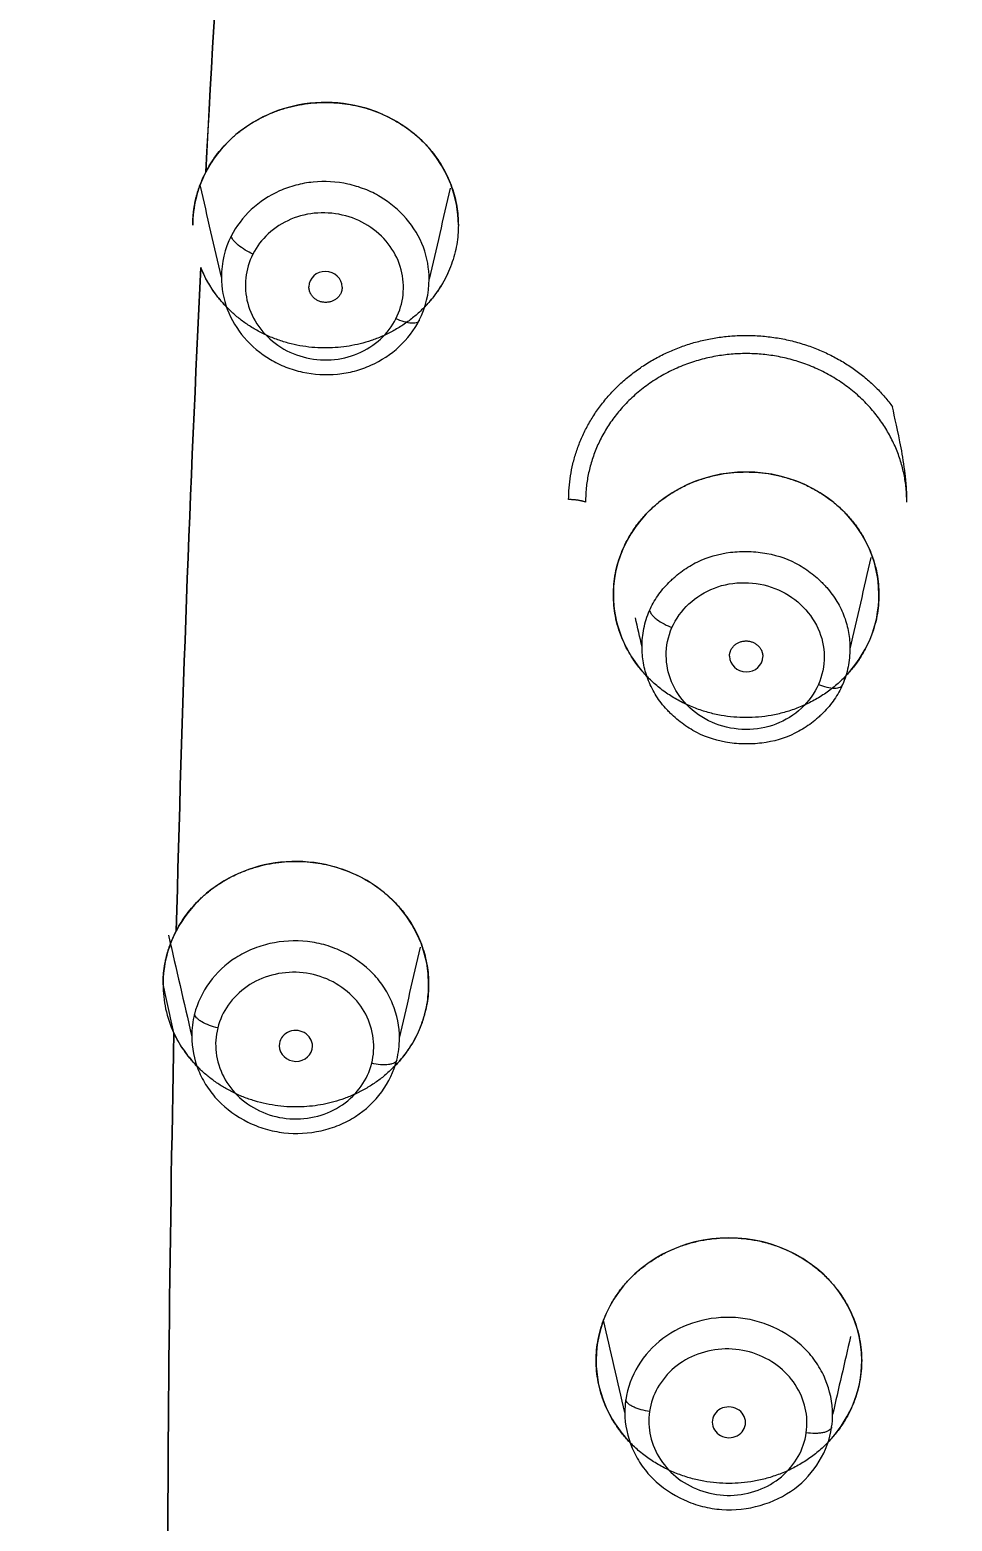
# Model space of a CAD drawing. Header units: millimetres. Extents: x 8883 to 11259, y -10160 to -6800.
# Drawn here: x 9689.67 to 9700.75, y -8371.86 to -8353.95 of the extents above; entities that cross this region are included whole.
import ezdxf

# ---------------------------------------------------------------- set-up
doc = ezdxf.new("R2010")
doc.units = ezdxf.units.MM
doc.layers.add('DIM', color=5, linetype='Continuous', lineweight=13)
doc.styles.add('ARIAL', font='arial.ttf')
doc.dimstyles.get("Standard").update_dxf_attribs({"dimtxt": 15, "dimasz": 15, "dimexe": 0.18, "dimexo": 0.0625, "dimgap": 4, "dimtad": 0, "dimdec": 1, "dimdsep": 46, "dimtxsty": 'ARIAL', "dimcen": 0, "dimclrd": 5, "dimclre": 5, "dimclrt": 5, "dimadec": 0, "dimazin": 0, "dimtfac": 1, "dimtdec": 1, "dimtofl": 0, "dimtmove": 0, "dimatfit": 3, "dimfxl": 1, "dimtolj": 1, "dimtzin": 0, "dimarcsym": 0})

# ---------------------------------------------------------------- blocks, each defined once
blk = doc.blocks.new('*D181')
at = {"layer": 'Defpoints', "color": 0, "transparency": 16777216}
for p in [(9790.112, -8262.466), (9790.112, -8375.129), (9680.114, -8375.98)]:
    blk.add_point(p, dxfattribs=at)
at = {"layer": 'DIM', "color": 5, "lineweight": -2, "transparency": 16777216}
for p, q in [((9680.114, -8375.917), (9680.114, -8262.286)), ((9790.112, -8375.067), (9790.112, -8262.286)), ((9698.114, -8262.466), (9711.106, -8262.466)), ((9772.112, -8262.466), (9759.12, -8262.466))]:
    blk.add_line(p, q, dxfattribs=at)
at = {"layer": 'DIM', "color": 5, "transparency": 16777216}
for points in [[(9698.114, -8259.466), (9698.114, -8265.466), (9680.114, -8262.466)], [(9772.112, -8259.466), (9772.112, -8265.466), (9790.112, -8262.466)]]:
    blk.add_solid(points, dxfattribs=at)
at = {"layer": 'DIM', "color": 5, "transparency": 16777216, "insert": (9735.113, -8262.466), "char_height": 18, "attachment_point": 5, "style": 'ARIAL'}
blk.add_mtext('\\A1;110', dxfattribs=at)
blk = doc.blocks.new('*D185')
at = {"layer": 'Defpoints', "color": 0, "transparency": 16777216}
for p in [(9678.596, -7626.145), (9989.37, -9683.127), (10114.894, -9683.127)]:
    blk.add_point(p, dxfattribs=at)
at = {"layer": 'DIM', "color": 5, "lineweight": -2, "transparency": 16777216}
for p, q in [((9678.658, -7626.145), (10115.074, -7626.145)), ((10114.894, -7644.145), (10114.894, -8614.508)), ((10114.894, -9665.127), (10114.894, -8694.764)), ((9989.433, -9683.127), (10115.074, -9683.127))]:
    blk.add_line(p, q, dxfattribs=at)
at = {"layer": 'DIM', "color": 5, "transparency": 16777216}
for points in [[(10111.894, -7644.145), (10117.894, -7644.145), (10114.894, -7626.145)], [(10111.894, -9665.127), (10117.894, -9665.127), (10114.894, -9683.127)]]:
    blk.add_solid(points, dxfattribs=at)
at = {"layer": 'DIM', "color": 5, "transparency": 16777216, "insert": (10114.894, -8654.636), "char_height": 18, "attachment_point": 5, "rotation": 90, "style": 'ARIAL'}
blk.add_mtext('\\A1;(2280)', dxfattribs=at)

msp = doc.modelspace()

# ---------------------------------------------------------------- linework, layer by layer
at = {"linetype": 'Continuous', "lineweight": 18}
for centre, major_axis, ratio, start_param, end_param in [((9693.227, -8356.298), (1.595, 0), 0.924527, 0.000029, 2.694844), ((9693.227, -8357.039), (-0.199, 0.019), 0.930143, 3.230305, 6.371895), ((9698.279, -8360.737), (1.595, 0), 0.924527, 0, 3.141593), ((9698.279, -8360.737), (1.595, 0), 0.924527, 3.141593, 3.849531), ((9698.279, -8360.737), (1.595, 0), 0.924527, 5.545598, 6.283185), ((9698.279, -8361.478), (-0.199, 0.017), 0.928791, 0.07728, 3.218868), ((9692.87, -8365.415), (1.595, 0), 0.924527, 0.000013, 2.690667), ((9692.87, -8366.156), (-0.199, 0.019), 0.927073, 3.22922, 6.370813), ((9692.87, -8366.156), (-0.199, 0.019), 0.927073, 0.087628, 3.22922), ((9698.072, -8369.936), (1.595, 0), 0.924527, 0, 3.141593), ((9698.072, -8369.936), (1.595, 0), 0.924527, 3.141593, 3.864601), ((9698.072, -8369.936), (1.595, 0), 0.924527, 5.529547, 6.283185), ((9698.072, -8370.677), (-0.199, 0.016), 0.925665, 3.217714, 6.359307), ((9698.072, -8370.677), (-0.199, 0.016), 0.925665, 0.076121, 3.217714)]:
    msp.add_ellipse(centre, major_axis=major_axis, ratio=ratio, start_param=start_param, end_param=end_param, dxfattribs=at)
for points, knots in [([(9683.8, -8402.468), (9683.235, -8394.901), (9682.877, -8387.329), (9682.631, -8372.184), (9682.743, -8364.61), (9683.302, -8353.257), (9683.617, -8348.527), (9684.039, -8343.801), (9684.216, -8341.911), (9684.309, -8340.966), (9684.503, -8339.076), (9684.604, -8338.132), (9684.762, -8336.716), (9684.815, -8336.244), (9684.897, -8335.536), (9684.925, -8335.3), (9684.98, -8334.829), (9685.008, -8334.593), (9685.064, -8334.121), (9685.093, -8333.886), (9685.152, -8333.416), (9685.182, -8333.181), (9685.248, -8332.713), (9685.282, -8332.48), (9685.357, -8332.015), (9685.397, -8331.783), (9685.484, -8331.32), (9685.53, -8331.09), (9685.632, -8330.631), (9685.686, -8330.402), (9685.863, -8329.717), (9685.998, -8329.263), (9686.231, -8328.588), (9686.313, -8328.364), (9686.489, -8327.919), (9686.676, -8327.478), (9686.885, -8327.045), (9687.106, -8326.619), (9687.223, -8326.409), (9687.592, -8325.789), (9687.863, -8325.389), (9688.459, -8324.625), (9688.785, -8324.259), (9689.311, -8323.746), (9689.493, -8323.58), (9689.868, -8323.262), (9690.255, -8322.955), (9690.663, -8322.673), (9691.08, -8322.404), (9691.294, -8322.276), (9691.947, -8321.908), (9692.399, -8321.687), (9693.327, -8321.289), (9693.804, -8321.111), (9694.53, -8320.873), (9694.773, -8320.799), (9695.263, -8320.66), (9695.509, -8320.595), (9696.251, -8320.414), (9696.751, -8320.31), (9698.263, -8320.04), (9699.289, -8319.915), (9700.321, -8319.824)], [0, 0, 0, 0, 0.25, 0.25, 0.5, 0.5, 0.625, 0.65625, 0.65625, 0.6875, 0.6875, 0.71875, 0.71875, 0.734375, 0.734375, 0.742187, 0.742187, 0.75, 0.75, 0.757812, 0.757812, 0.765625, 0.765625, 0.773437, 0.773437, 0.78125, 0.78125, 0.789062, 0.789062, 0.796875, 0.796875, 0.8125, 0.8125, 0.820312, 0.820312, 0.828125, 0.835937, 0.835937, 0.84375, 0.84375, 0.859375, 0.859375, 0.875, 0.875, 0.882813, 0.882813, 0.890625, 0.898438, 0.898438, 0.90625, 0.90625, 0.921875, 0.921875, 0.9375, 0.9375, 0.945313, 0.945313, 0.953125, 0.953125, 0.96875, 0.96875, 1, 1, 1, 1]), ([(9700.321, -8319.822), (9699.804, -8319.866), (9699.288, -8319.921), (9698.257, -8320.053), (9697.615, -8320.152), (9696.974, -8320.273), (9696.718, -8320.324), (9696.59, -8320.35), (9696.206, -8320.432), (9695.951, -8320.49), (9695.191, -8320.679), (9694.691, -8320.821), (9693.71, -8321.146), (9693.227, -8321.328), (9692.52, -8321.638), (9692.287, -8321.747), (9691.941, -8321.921), (9691.827, -8321.981), (9691.599, -8322.104), (9691.486, -8322.167), (9691.15, -8322.361), (9690.932, -8322.497), (9690.507, -8322.78), (9690.301, -8322.927), (9689.7, -8323.389), (9689.231, -8323.803), (9688.799, -8324.258), (9688.63, -8324.443), (9688.546, -8324.538), (9688.302, -8324.825), (9688.145, -8325.022), (9687.922, -8325.323), (9687.849, -8325.425), (9687.708, -8325.629), (9687.639, -8325.732), (9687.438, -8326.044), (9687.312, -8326.255), (9686.951, -8326.9), (9686.736, -8327.343), (9686.448, -8328.019), (9686.358, -8328.247), (9686.189, -8328.704), (9686.031, -8329.165), (9685.894, -8329.629), (9685.765, -8330.094), (9685.705, -8330.326), (9685.538, -8331.024), (9685.443, -8331.489), (9685.322, -8332.188), (9685.285, -8332.422), (9685.218, -8332.889), (9685.187, -8333.123), (9685.143, -8333.474), (9685.129, -8333.591), (9685.1, -8333.825), (9685.086, -8333.942), (9685.044, -8334.293), (9685.016, -8334.526), (9684.933, -8335.228), (9684.879, -8335.696), (9684.771, -8336.632), (9684.719, -8337.1), (9684.564, -8338.505), (9684.465, -8339.441), (9684.179, -8342.252), (9684.005, -8344.127), (9683.689, -8347.878), (9683.547, -8349.755), (9683.298, -8353.512), (9683.081, -8357.27), (9682.892, -8361.974), (9682.814, -8364.799), (9682.77, -8366.683), (9682.752, -8367.626), (9682.709, -8370.453), (9682.696, -8372.34), (9682.7, -8376.111), (9682.717, -8377.997), (9682.781, -8381.767), (9682.827, -8383.651), (9682.949, -8387.418), (9683.023, -8389.301), (9683.288, -8394.947), (9683.519, -8398.709), (9683.8, -8402.468)], [0, 0, 0, 0, 0.015625, 0.015625, 0.03125, 0.035156, 0.035156, 0.039063, 0.039063, 0.046875, 0.046875, 0.0625, 0.0625, 0.078125, 0.078125, 0.085938, 0.085938, 0.089844, 0.089844, 0.09375, 0.09375, 0.101563, 0.101563, 0.109375, 0.109375, 0.125, 0.128906, 0.128906, 0.132813, 0.132813, 0.140625, 0.140625, 0.144531, 0.144531, 0.148437, 0.148437, 0.15625, 0.15625, 0.171875, 0.171875, 0.179687, 0.179687, 0.1875, 0.195312, 0.195312, 0.203125, 0.203125, 0.21875, 0.21875, 0.226562, 0.226562, 0.234375, 0.234375, 0.238281, 0.238281, 0.242187, 0.242187, 0.25, 0.25, 0.265625, 0.265625, 0.28125, 0.28125, 0.3125, 0.3125, 0.375, 0.375, 0.4375, 0.4375, 0.5, 0.5625, 0.59375, 0.59375, 0.625, 0.625, 0.6875, 0.6875, 0.75, 0.75, 0.8125, 0.8125, 0.875, 0.875, 1, 1, 1, 1]), ([(9691.631, -8356.299), (9691.631, -8356.292), (9691.632, -8356.279), (9691.632, -8356.26), (9691.633, -8356.241), (9691.634, -8356.222), (9691.635, -8356.204), (9691.636, -8356.185), (9691.638, -8356.166), (9691.64, -8356.147), (9691.642, -8356.128), (9691.644, -8356.11), (9691.647, -8356.091), (9691.65, -8356.073), (9691.653, -8356.054), (9691.657, -8356.036), (9691.66, -8356.017), (9691.664, -8355.999), (9691.668, -8355.981), (9691.673, -8355.962), (9691.678, -8355.944), (9691.683, -8355.926), (9691.688, -8355.908), (9691.693, -8355.89), (9691.699, -8355.872), (9691.705, -8355.854), (9691.711, -8355.836), (9691.718, -8355.819), (9691.725, -8355.801), (9691.732, -8355.783), (9691.739, -8355.766), (9691.746, -8355.748), (9691.754, -8355.731), (9691.762, -8355.713), (9691.771, -8355.696), (9691.779, -8355.678), (9691.785, -8355.667), (9691.788, -8355.661)], [0, 0, 0, 0, 0.029032, 0.057987, 0.086869, 0.115683, 0.144432, 0.173122, 0.201757, 0.230342, 0.25888, 0.287378, 0.315838, 0.344267, 0.372668, 0.401046, 0.429407, 0.457754, 0.486092, 0.514427, 0.542762, 0.571102, 0.599453, 0.627818, 0.656202, 0.684611, 0.713048, 0.741518, 0.770027, 0.798578, 0.827175, 0.855825, 0.88453, 0.913296, 0.942126, 0.971026, 1, 1, 1, 1]), ([(9691.788, -8355.661), (9691.737, -8355.76), (9691.697, -8355.865), (9691.645, -8356.079), (9691.631, -8356.189), (9691.631, -8356.299)], [0, 0, 0, 0, 0.5, 0.5, 1, 1, 1, 1]), ([(9692.354, -8356.645), (9692.324, -8356.632), (9692.261, -8356.599), (9692.187, -8356.547), (9692.143, -8356.506), (9692.109, -8356.466), (9692.097, -8356.441), (9692.094, -8356.428)], [0, 0, 0, 0, 0.250096, 0.500191, 0.625239, 0.750287, 1, 1, 1, 1]), ([(9691.726, -8356.807), (9691.758, -8356.886), (9691.797, -8356.964), (9691.892, -8357.114), (9691.948, -8357.185), (9692.019, -8357.262), (9692.028, -8357.271), (9692.036, -8357.28)], [0, 0, 0, 0, 0.468713, 0.468713, 0.937427, 0.937427, 1, 1, 1, 1]), ([(9694.421, -8357.277), (9694.433, -8357.264), (9694.444, -8357.252), (9694.518, -8357.171), (9694.572, -8357.099), (9694.664, -8356.949), (9694.702, -8356.872), (9694.732, -8356.792)], [0, 0, 0, 0, 0.085924, 0.085924, 0.542962, 0.542962, 1, 1, 1, 1]), ([(9691.976, -8356.922), (9691.976, -8357.053), (9692, -8357.183), (9692.093, -8357.43), (9692.162, -8357.546), (9692.338, -8357.751), (9692.445, -8357.84), (9692.623, -8357.946), (9692.685, -8357.977), (9692.815, -8358.027), (9692.882, -8358.047), (9693.088, -8358.091), (9693.231, -8358.1), (9693.44, -8358.08), (9693.509, -8358.067), (9693.644, -8358.032), (9693.709, -8358.009), (9693.898, -8357.924), (9694.013, -8357.848), (9694.211, -8357.664), (9694.293, -8357.557), (9694.353, -8357.439)], [0, 0, 0, 0, 0.125, 0.125, 0.25, 0.25, 0.375, 0.375, 0.4375, 0.4375, 0.5, 0.5, 0.625, 0.625, 0.6875, 0.6875, 0.75, 0.75, 0.875, 0.875, 1, 1, 1, 1]), ([(9694.353, -8357.439), (9694.35, -8357.451), (9694.338, -8357.466), (9694.3, -8357.476), (9694.251, -8357.477), (9694.171, -8357.461), (9694.103, -8357.435), (9694.072, -8357.421)], [0, 0, 0, 0, 0.249715, 0.374762, 0.49981, 0.749905, 1, 1, 1, 1]), ([(9700.209, -8359.624), (9700.209, -8359.587), (9700.212, -8359.571), (9700.209, -8359.515), (9700.207, -8359.486), (9700.201, -8359.399), (9700.196, -8359.343), (9700.176, -8359.176), (9700.159, -8359.07), (9700.103, -8358.774), (9700.061, -8358.604), (9700.038, -8358.479)], [0, 0, 0, 0, 0.062355, 0.062355, 0.12471, 0.12471, 0.249697, 0.249697, 0.499807, 0.499807, 1, 1, 1, 1]), ([(9697.118, -8360.926), (9697.145, -8360.866), (9697.178, -8360.807), (9697.256, -8360.694), (9697.301, -8360.64), (9697.364, -8360.576), (9697.377, -8360.564), (9697.404, -8360.539), (9697.444, -8360.504), (9697.541, -8360.427), (9697.748, -8360.303), (9697.981, -8360.235), (9698.181, -8360.218), (9698.236, -8360.217), (9698.274, -8360.217), (9698.293, -8360.217), (9698.386, -8360.22), (9698.604, -8360.242), (9698.863, -8360.337), (9699.065, -8360.476), (9699.145, -8360.547), (9699.185, -8360.585), (9699.197, -8360.598), (9699.222, -8360.624), (9699.235, -8360.637), (9699.293, -8360.704), (9699.335, -8360.761), (9699.405, -8360.878), (9699.435, -8360.939), (9699.481, -8361.063), (9699.498, -8361.127), (9699.52, -8361.255), (9699.525, -8361.32), (9699.525, -8361.385)], [0, 0, 0, 0, 0.0625, 0.0625, 0.125, 0.125, 0.140625, 0.140625, 0.15625, 0.1875, 0.25, 0.375, 0.40625, 0.421875, 0.421875, 0.4375, 0.4375, 0.5, 0.625, 0.6875, 0.71875, 0.71875, 0.734375, 0.734375, 0.75, 0.75, 0.8125, 0.8125, 0.875, 0.875, 0.9375, 0.9375, 1, 1, 1, 1]), ([(9697.12, -8360.927), (9697.123, -8360.941), (9697.135, -8360.965), (9697.17, -8361.003), (9697.216, -8361.042), (9697.292, -8361.09), (9697.357, -8361.12), (9697.388, -8361.132)], [0, 0, 0, 0, 0.249805, 0.374837, 0.49987, 0.749935, 1, 1, 1, 1]), ([(9699.436, -8361.819), (9699.409, -8361.879), (9699.376, -8361.938), (9699.299, -8362.051), (9699.254, -8362.105), (9699.191, -8362.168), (9699.178, -8362.181), (9699.152, -8362.205), (9699.112, -8362.241), (9699.015, -8362.317), (9698.809, -8362.442), (9698.577, -8362.511), (9698.378, -8362.527), (9698.322, -8362.529), (9698.285, -8362.529), (9698.266, -8362.529), (9698.172, -8362.527), (9697.955, -8362.505), (9697.695, -8362.411), (9697.493, -8362.273), (9697.412, -8362.201), (9697.373, -8362.164), (9697.36, -8362.151), (9697.335, -8362.125), (9697.322, -8362.112), (9697.263, -8362.045), (9697.221, -8361.988), (9697.15, -8361.871), (9697.121, -8361.81), (9697.074, -8361.685), (9697.057, -8361.621), (9697.034, -8361.492), (9697.028, -8361.427), (9697.028, -8361.362)], [0, 0, 0, 0, 0.0625, 0.0625, 0.125, 0.125, 0.140625, 0.140625, 0.15625, 0.1875, 0.25, 0.375, 0.40625, 0.421875, 0.421875, 0.4375, 0.4375, 0.5, 0.625, 0.6875, 0.71875, 0.71875, 0.734375, 0.734375, 0.75, 0.75, 0.8125, 0.8125, 0.875, 0.875, 0.9375, 0.9375, 1, 1, 1, 1]), ([(9699.525, -8361.385), (9699.525, -8361.458), (9699.518, -8361.532), (9699.489, -8361.677), (9699.466, -8361.749), (9699.436, -8361.819)], [0, 0, 0, 0, 0.5, 0.5, 1, 1, 1, 1]), ([(9699.147, -8361.815), (9699.101, -8361.921), (9698.96, -8362.116), (9698.647, -8362.312), (9698.275, -8362.377), (9697.901, -8362.309), (9697.585, -8362.109), (9697.434, -8361.903), (9697.383, -8361.784), (9697.378, -8361.772)], [0, 0, 0, 0, 0.163753, 0.327506, 0.49126, 0.655013, 0.818766, 0.982519, 1, 1, 1, 1]), ([(9699.147, -8361.815), (9699.179, -8361.828), (9699.248, -8361.85), (9699.33, -8361.861), (9699.38, -8361.857), (9699.418, -8361.846), (9699.431, -8361.83), (9699.434, -8361.818)], [0, 0, 0, 0, 0.250067, 0.500134, 0.625168, 0.750201, 1, 1, 1, 1]), ([(9691.275, -8365.415), (9691.275, -8365.409), (9691.275, -8365.396), (9691.276, -8365.376), (9691.276, -8365.357), (9691.277, -8365.338), (9691.278, -8365.319), (9691.28, -8365.3), (9691.281, -8365.281), (9691.283, -8365.262), (9691.286, -8365.243), (9691.288, -8365.224), (9691.291, -8365.206), (9691.294, -8365.187), (9691.297, -8365.168), (9691.301, -8365.15), (9691.304, -8365.131), (9691.308, -8365.113), (9691.313, -8365.094), (9691.317, -8365.076), (9691.322, -8365.057), (9691.327, -8365.039), (9691.333, -8365.021), (9691.338, -8365.003), (9691.344, -8364.985), (9691.35, -8364.967), (9691.356, -8364.949), (9691.363, -8364.931), (9691.37, -8364.913), (9691.377, -8364.895), (9691.385, -8364.877), (9691.392, -8364.86), (9691.4, -8364.842), (9691.408, -8364.824), (9691.417, -8364.807), (9691.425, -8364.789), (9691.431, -8364.778), (9691.434, -8364.772)], [0, 0, 0, 0, 0.029044, 0.058008, 0.086898, 0.115718, 0.144473, 0.173166, 0.201804, 0.23039, 0.258929, 0.287425, 0.315884, 0.344311, 0.372709, 0.401084, 0.429441, 0.457783, 0.486117, 0.514447, 0.542777, 0.571112, 0.599458, 0.627819, 0.656199, 0.684604, 0.713037, 0.741505, 0.770011, 0.79856, 0.827157, 0.855807, 0.884513, 0.913281, 0.942116, 0.97102, 1, 1, 1, 1]), ([(9691.434, -8364.772), (9691.382, -8364.872), (9691.342, -8364.977), (9691.289, -8365.193), (9691.275, -8365.304), (9691.275, -8365.415)], [0, 0, 0, 0, 0.5, 0.5, 1, 1, 1, 1]), ([(9694.115, -8366.064), (9694.114, -8365.923), (9694.086, -8365.782), (9694.006, -8365.585), (9693.973, -8365.521), (9693.895, -8365.4), (9693.849, -8365.343), (9693.799, -8365.29)], [0, 0, 0, 0, 0.5, 0.5, 0.75, 0.75, 1, 1, 1, 1]), ([(9691.275, -8365.415), (9691.275, -8365.514), (9691.285, -8365.614), (9691.327, -8365.81), (9691.36, -8365.907), (9691.404, -8366.001)], [0, 0, 0, 0, 0.5, 0.5, 1, 1, 1, 1]), ([(9694.062, -8366.396), (9694.08, -8366.377), (9694.098, -8366.358), (9694.174, -8366.271), (9694.225, -8366.2), (9694.314, -8366.053), (9694.351, -8365.977), (9694.409, -8365.82), (9694.43, -8365.74), (9694.459, -8365.578), (9694.465, -8365.496), (9694.465, -8365.415)], [0, 0, 0, 0, 0.067382, 0.067382, 0.300536, 0.300536, 0.533691, 0.533691, 0.766845, 0.766845, 1, 1, 1, 1]), ([(9691.932, -8365.94), (9691.9, -8365.932), (9691.831, -8365.912), (9691.752, -8365.875), (9691.704, -8365.843), (9691.667, -8365.81), (9691.654, -8365.788), (9691.652, -8365.775)], [0, 0, 0, 0, 0.250064, 0.500129, 0.625161, 0.750193, 1, 1, 1, 1]), ([(9691.404, -8366.001), (9691.44, -8366.077), (9691.483, -8366.152), (9691.58, -8366.286), (9691.631, -8366.347), (9691.687, -8366.404)], [0, 0, 0, 0, 0.531491, 0.531491, 1, 1, 1, 1]), ([(9691.62, -8366.038), (9691.62, -8366.178), (9691.648, -8366.319), (9691.728, -8366.517), (9691.761, -8366.58), (9691.84, -8366.701), (9691.885, -8366.758), (9692.037, -8366.916), (9692.159, -8367.004), (9692.36, -8367.104), (9692.43, -8367.132), (9692.574, -8367.174), (9692.649, -8367.19), (9692.874, -8367.215), (9693.028, -8367.207), (9693.248, -8367.158), (9693.32, -8367.135), (9693.458, -8367.078), (9693.524, -8367.044), (9693.709, -8366.925), (9693.816, -8366.823), (9693.986, -8366.592), (9694.048, -8366.462), (9694.083, -8366.326)], [0, 0, 0, 0, 0.125, 0.125, 0.1875, 0.1875, 0.25, 0.25, 0.375, 0.375, 0.4375, 0.4375, 0.5, 0.5, 0.625, 0.625, 0.6875, 0.6875, 0.75, 0.75, 0.875, 0.875, 1, 1, 1, 1]), ([(9694.083, -8366.326), (9694.08, -8366.339), (9694.066, -8366.356), (9694.026, -8366.373), (9693.973, -8366.384), (9693.887, -8366.385), (9693.815, -8366.373), (9693.781, -8366.365)], [0, 0, 0, 0, 0.249792, 0.374826, 0.499861, 0.749931, 1, 1, 1, 1]), ([(9697.119, -8370.547), (9697.086, -8370.543), (9697.034, -8370.532), (9696.967, -8370.511), (9696.923, -8370.492), (9696.885, -8370.471), (9696.857, -8370.449), (9696.839, -8370.427), (9696.834, -8370.414), (9696.832, -8370.407)], [0, 0, 0, 0, 0.250058, 0.375088, 0.500117, 0.625146, 0.750175, 0.875204, 1, 1, 1, 1])]:
    msp.add_open_spline(points, degree=3, knots=knots, dxfattribs=at)
for points in [[(9692.312, -8347.676), (9692.103, -8350.338), (9691.928, -8353), (9691.788, -8355.661)], [(9691.788, -8355.661), (9691.929, -8353), (9692.103, -8350.338), (9692.312, -8347.676)], [(9694.072, -8357.421), (9694.119, -8357.328), (9694.176, -8357.14), (9694.153, -8356.827), (9694.02, -8356.544), (9693.782, -8356.31), (9693.476, -8356.168), (9693.129, -8356.133), (9692.804, -8356.209), (9692.523, -8356.391), (9692.401, -8356.552), (9692.354, -8356.645)], [(9692.354, -8356.645), (9692.307, -8356.738), (9692.25, -8356.927), (9692.273, -8357.24), (9692.406, -8357.522), (9692.644, -8357.756), (9692.95, -8357.899), (9693.297, -8357.933), (9693.622, -8357.857), (9693.903, -8357.675), (9694.025, -8357.514), (9694.072, -8357.421)], [(9691.729, -8356.806), (9691.598, -8359.461), (9691.5, -8362.117), (9691.434, -8364.772)], [(9691.434, -8364.772), (9691.5, -8362.117), (9691.598, -8359.461), (9691.729, -8356.806)], [(9694.353, -8357.439), (9694.431, -8357.287), (9694.47, -8357.117), (9694.471, -8356.947)], [(9699.776, -8360.29), (9699.693, -8360.655), (9699.609, -8361.02), (9699.525, -8361.385)], [(9697.028, -8361.362), (9697.002, -8361.247), (9696.975, -8361.131), (9696.949, -8361.016)], [(9691.341, -8364.826), (9691.433, -8365.23), (9691.526, -8365.634), (9691.619, -8366.038)], [(9694.116, -8366.064), (9694.199, -8365.699), (9694.283, -8365.333), (9694.367, -8364.968)], [(9693.781, -8366.365), (9693.806, -8366.265), (9693.819, -8366.07), (9693.726, -8365.768), (9693.533, -8365.518), (9693.249, -8365.335), (9692.918, -8365.255), (9692.573, -8365.289), (9692.273, -8365.426), (9692.04, -8365.659), (9691.957, -8365.84), (9691.932, -8365.94)], [(9691.406, -8366), (9691.362, -8365.805), (9691.319, -8365.61), (9691.275, -8365.415)], [(9691.406, -8366), (9691.351, -8368.62), (9691.326, -8371.241), (9691.332, -8373.861)], [(9691.332, -8373.861), (9691.326, -8371.241), (9691.351, -8368.62), (9691.406, -8366)], [(9691.932, -8365.94), (9691.907, -8366.039), (9691.894, -8366.235), (9691.987, -8366.537), (9692.18, -8366.787), (9692.464, -8366.97), (9692.795, -8367.05), (9693.14, -8367.016), (9693.44, -8366.879), (9693.673, -8366.646), (9693.756, -8366.465), (9693.781, -8366.365)], [(9699.001, -8370.804), (9699.015, -8370.702), (9699.008, -8370.506), (9698.885, -8370.215), (9698.667, -8369.983), (9698.366, -8369.827), (9698.029, -8369.777), (9697.689, -8369.842), (9697.405, -8370.006), (9697.197, -8370.258), (9697.134, -8370.445), (9697.119, -8370.547)], [(9697.119, -8370.547), (9697.105, -8370.649), (9697.112, -8370.844), (9697.235, -8371.136), (9697.453, -8371.367), (9697.754, -8371.524), (9698.091, -8371.574), (9698.431, -8371.509), (9698.715, -8371.345), (9698.923, -8371.093), (9698.986, -8370.905), (9699.001, -8370.804)]]:
    msp.add_open_spline(points, degree=3, dxfattribs=at)
for points, weights, knots in [([(9691.788, -8355.661), (9692.338, -8354.599), (9693.58, -8354.86), (9694.822, -8355.121), (9694.822, -8356.298)], [1, 0.781525113352, 1, 0.781525113352, 1], [0, 0, 0, 0.5, 0.5, 1, 1, 1]), ([(9694.822, -8356.298), (9694.822, -8357.534), (9693.506, -8357.75), (9692.189, -8357.967), (9691.729, -8356.806)], [1, 0.766473292246, 1, 0.766468746637, 1], [0, 0, 0, 0.499997, 0.499997, 1, 1, 1]), ([(9693.426, -8357.042), (9693.426, -8357.119), (9693.309, -8357.226), (9693.144, -8357.224), (9693.027, -8357.114), (9693.027, -8357.037)], [0.997072288076, 0.923879489982, 0.923879489982, 0.923879489982, 0.923879489982, 1], [0, 0, 0, 0.25, 0.5, 0.75, 1, 1, 1]), ([(9696.147, -8359.594), (9696.147, -8358.14), (9697.648, -8357.71), (9699.15, -8357.28), (9700.038, -8358.479)], [1, 0.804944202602, 1, 0.804944202602, 1], [0, 0, 0, 0.5, 0.5, 1, 1, 1]), ([(9700.209, -8359.624), (9700.209, -8357.84), (9698.279, -8357.84), (9696.349, -8357.84), (9696.349, -8359.624)], [1, 0.70710678272, 1, 0.70710678272, 1], [0, 0, 0, 0.5, 0.5, 1, 1, 1]), ([(9696.684, -8360.737), (9696.684, -8359.262), (9698.279, -8359.262), (9699.874, -8359.262), (9699.874, -8360.737)], [1, 0.707106781187, 1, 0.707106781187, 1], [0, 0, 0, 0.5, 0.5, 1, 1, 1]), ([(9699.874, -8360.737), (9699.874, -8362.212), (9698.279, -8362.212), (9696.684, -8362.212), (9696.684, -8360.737)], [1, 0.707106781187, 1, 0.707106781187, 1], [0, 0, 0, 0.5, 0.5, 1, 1, 1]), ([(9698.079, -8361.476), (9698.079, -8361.399), (9698.197, -8361.291), (9698.362, -8361.293), (9698.479, -8361.403), (9698.479, -8361.48)], [1, 0.923879224606, 0.923879224606, 0.923879224606, 0.923880045685, 1], [0, 0, 0, 0.25, 0.500001, 0.750001, 1, 1, 1]), ([(9691.434, -8364.772), (9691.988, -8363.715), (9693.227, -8363.977), (9694.465, -8364.24), (9694.465, -8365.415)], [1, 0.782168634539, 1, 0.782168634538, 1], [0, 0, 0, 0.5, 0.5, 1, 1, 1]), ([(9694.465, -8365.415), (9694.465, -8366.616), (9693.193, -8366.859), (9691.921, -8367.102), (9691.406, -8366)], [1, 0.775429384447, 1, 0.775427448729, 1], [0, 0, 0, 0.499999, 0.499999, 1, 1, 1]), ([(9696.477, -8369.936), (9696.477, -8368.461), (9698.072, -8368.461), (9699.667, -8368.461), (9699.667, -8369.936)], [1, 0.707106781187, 1, 0.707106781187, 1], [0, 0, 0, 0.5, 0.5, 1, 1, 1]), ([(9699.667, -8369.936), (9699.667, -8371.411), (9698.072, -8371.411), (9696.477, -8371.411), (9696.477, -8369.936)], [1, 0.707106781187, 1, 0.707106781187, 1], [0, 0, 0, 0.5, 0.5, 1, 1, 1])]:
    msp.add_rational_spline(points, weights, degree=2, knots=knots, dxfattribs=at)
at = {"linetype": 'Continuous', "lineweight": 13}
for points, knots in [([(9694.471, -8356.947), (9694.471, -8356.817), (9694.448, -8356.686), (9694.355, -8356.438), (9694.285, -8356.322), (9694.109, -8356.116), (9694.003, -8356.027), (9693.825, -8355.921), (9693.762, -8355.89), (9693.632, -8355.84), (9693.565, -8355.82), (9693.359, -8355.775), (9693.216, -8355.767), (9693.007, -8355.787), (9692.938, -8355.8), (9692.803, -8355.835), (9692.738, -8355.858), (9692.549, -8355.943), (9692.434, -8356.019), (9692.236, -8356.203), (9692.154, -8356.31), (9692.094, -8356.428)], [0, 0, 0, 0, 0.125, 0.125, 0.25, 0.25, 0.375, 0.375, 0.4375, 0.4375, 0.5, 0.5, 0.625, 0.625, 0.6875, 0.6875, 0.75, 0.75, 0.875, 0.875, 1, 1, 1, 1]), ([(9697.388, -8361.132), (9697.434, -8361.025), (9697.575, -8360.831), (9697.887, -8360.634), (9698.26, -8360.57), (9698.634, -8360.638), (9698.95, -8360.838), (9699.165, -8361.131), (9699.24, -8361.478), (9699.194, -8361.709), (9699.147, -8361.815)], [0, 0, 0, 0, 0.125, 0.25, 0.375, 0.5, 0.625, 0.75, 0.875, 1, 1, 1, 1]), ([(9697.028, -8361.362), (9697.028, -8361.289), (9697.035, -8361.215), (9697.065, -8361.068), (9697.087, -8360.996), (9697.118, -8360.926)], [0, 0, 0, 0, 0.5, 0.5, 1, 1, 1, 1]), ([(9697.378, -8361.772), (9697.34, -8361.676), (9697.298, -8361.456), (9697.341, -8361.238), (9697.388, -8361.132)], [0, 0, 0, 0, 0.471808, 1, 1, 1, 1]), ([(9693.799, -8365.29), (9693.697, -8365.185), (9693.576, -8365.096), (9693.374, -8364.997), (9693.304, -8364.969), (9693.159, -8364.926), (9693.085, -8364.911), (9692.859, -8364.886), (9692.706, -8364.894), (9692.485, -8364.944), (9692.414, -8364.966), (9692.276, -8365.023), (9692.21, -8365.057), (9692.025, -8365.177), (9691.918, -8365.278), (9691.748, -8365.509), (9691.686, -8365.639), (9691.652, -8365.775)], [0, 0, 0, 0, 0.166667, 0.166667, 0.25, 0.25, 0.333333, 0.333333, 0.5, 0.5, 0.583333, 0.583333, 0.666667, 0.666667, 0.833333, 0.833333, 1, 1, 1, 1]), ([(9699.317, -8370.584), (9699.317, -8370.439), (9699.286, -8370.294), (9699.201, -8370.091), (9699.165, -8370.025), (9699.103, -8369.933), (9699.081, -8369.903), (9699.033, -8369.845), (9699.007, -8369.818), (9698.873, -8369.685), (9698.744, -8369.597), (9698.532, -8369.502), (9698.459, -8369.476), (9698.307, -8369.438), (9698.23, -8369.425), (9697.996, -8369.409), (9697.838, -8369.427), (9697.54, -8369.512), (9697.4, -8369.58), (9697.038, -8369.852), (9696.874, -8370.121), (9696.832, -8370.407)], [0, 0, 0, 0, 0.125, 0.125, 0.1875, 0.1875, 0.21875, 0.21875, 0.25, 0.25, 0.375, 0.375, 0.4375, 0.4375, 0.5, 0.5, 0.625, 0.625, 0.75, 0.75, 1, 1, 1, 1]), ([(9696.821, -8370.561), (9696.822, -8370.706), (9696.868, -8370.923), (9696.973, -8371.119), (9697.035, -8371.211), (9697.058, -8371.241), (9697.105, -8371.299), (9697.131, -8371.326), (9697.265, -8371.459), (9697.394, -8371.547), (9697.605, -8371.642), (9697.679, -8371.668), (9697.83, -8371.706), (9697.907, -8371.719), (9698.141, -8371.735), (9698.299, -8371.718), (9698.598, -8371.633), (9698.738, -8371.565), (9698.98, -8371.384), (9699.081, -8371.271), (9699.234, -8371.019), (9699.286, -8370.88), (9699.306, -8370.737)], [0, 0, 0, 0, 0.125, 0.1875, 0.1875, 0.21875, 0.21875, 0.25, 0.25, 0.375, 0.375, 0.4375, 0.4375, 0.5, 0.5, 0.625, 0.625, 0.75, 0.75, 0.875, 0.875, 1, 1, 1, 1]), ([(9699.306, -8370.737), (9699.305, -8370.744), (9699.299, -8370.756), (9699.28, -8370.774), (9699.249, -8370.789), (9699.209, -8370.801), (9699.161, -8370.809), (9699.09, -8370.812), (9699.035, -8370.808), (9699.001, -8370.804)], [0, 0, 0, 0, 0.124775, 0.249808, 0.37484, 0.499872, 0.624904, 0.749936, 1, 1, 1, 1])]:
    msp.add_open_spline(points, degree=3, knots=knots, dxfattribs=at)
for points in [[(9691.975, -8356.922), (9691.892, -8356.558), (9691.808, -8356.194), (9691.724, -8355.829)], [(9694.724, -8355.852), (9694.64, -8356.217), (9694.556, -8356.582), (9694.472, -8356.947)], [(9692.094, -8356.428), (9692.016, -8356.581), (9691.976, -8356.751), (9691.976, -8356.922)], [(9691.652, -8365.775), (9691.63, -8365.861), (9691.619, -8365.949), (9691.62, -8366.038)], [(9694.083, -8366.326), (9694.104, -8366.24), (9694.115, -8366.152), (9694.115, -8366.064)], [(9696.821, -8370.561), (9696.736, -8370.191), (9696.651, -8369.821), (9696.566, -8369.451)], [(9699.532, -8369.648), (9699.461, -8369.96), (9699.389, -8370.272), (9699.318, -8370.584)], [(9696.832, -8370.407), (9696.825, -8370.458), (9696.821, -8370.51), (9696.821, -8370.561)], [(9699.306, -8370.737), (9699.314, -8370.686), (9699.317, -8370.635), (9699.317, -8370.584)]]:
    msp.add_open_spline(points, degree=3, dxfattribs=at)
at = {"linetype": 'Continuous', "lineweight": 18}
msp.add_rational_spline([(9696.349, -8359.624), (9696.263, -8359.594), (9696.147, -8359.594)], [1, 0.932007869284, 1], degree=2, dxfattribs=at)

# ---------------------------------------------------------------- dimensions: what is measured, and where the dimension line sits
at = {"layer": 'DIM', "color": 3}
dim = msp.add_linear_dim(base=(10114.894, -9683.127), p1=(9678.596, -7626.145), p2=(9989.37, -9683.127), angle=90, text='(2280)', dimstyle='Standard', override={"dimtxt": 18, "dimasz": 18, "dimgap": 5}, dxfattribs=at)
dim.commit()
dim.dimension.update_dxf_attribs({"geometry": '*D185', "text_midpoint": (10114.894, -8654.636)})
dim = msp.add_linear_dim(base=(9790.112, -8262.466), p1=(9680.114, -8375.98), p2=(9790.112, -8375.129), dimstyle='Standard', override={"dimtxt": 18, "dimasz": 18, "dimgap": 5}, dxfattribs=at)
dim.commit()
dim.dimension.update_dxf_attribs({"geometry": '*D181', "text_midpoint": (9735.113, -8262.466)})

doc.saveas('drawing.dxf')
